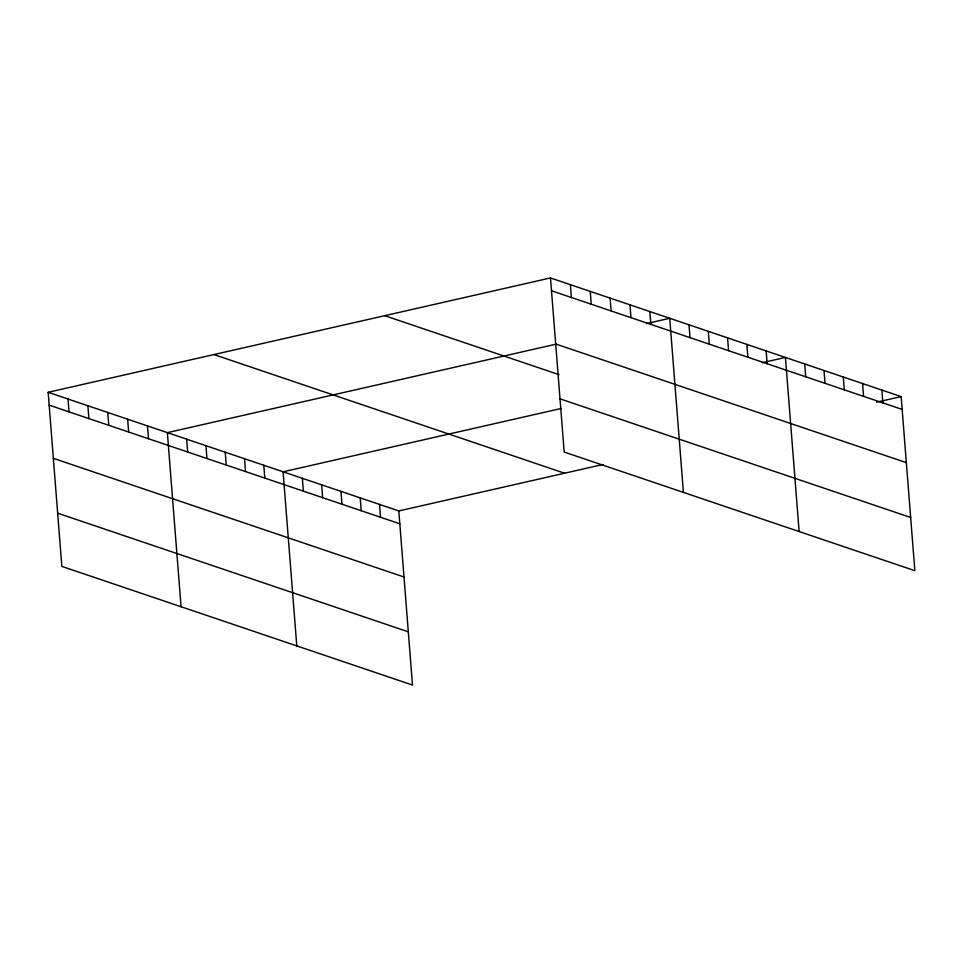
<?xml version="1.0" encoding="UTF-8"?>
<svg xmlns="http://www.w3.org/2000/svg" width="963" height="963" viewBox="0 0 963 963"><rect width="100%" height="100%" fill="white"/><g stroke="black" fill="none" stroke-linecap="round" stroke-linejoin="round"><path stroke-width="1.44" d="M48.15 392.302L398.802 510.944L412.501 685.054L61.849 566.4L48.15 392.302L550.499 277.946L901.151 396.6L914.85 570.698L564.198 452.056L550.499 277.946M555.844 344.212L167.369 432.64L181.068 606.75M646.655 323.544L669.718 318.284L683.417 492.394M561.297 408.456L283.086 471.798L296.785 645.896M762.371 362.69L785.435 357.442L799.134 531.552M398.802 510.944L603.007 464.467M876.643 402.173L901.151 396.6M551.51 290.778L902.162 409.419M555.699 343.996L906.352 462.649M384.731 315.683L559.046 374.667M560.009 398.838L910.661 517.48M213.93 354.565L564.571 473.206M49.161 405.134L399.801 523.776M53.35 458.352L403.991 576.993M57.66 513.183L408.312 631.836M881.867 390.063L882.866 402.895M862.571 383.539L863.582 396.371M843.287 377.014L844.298 389.846M824.003 370.49L825.014 383.322M804.719 363.966L805.73 376.798M766.151 350.917L767.162 363.749M746.867 344.393L747.878 357.225M727.583 337.869L728.582 350.701M708.287 331.344L709.298 344.164M689.002 324.808L690.014 337.64M649.856 311.567L650.856 324.399M629.983 304.838L630.994 317.67M610.109 298.121L611.12 310.953M590.235 291.392L591.246 304.224M570.373 284.675L571.384 297.507M379.506 504.419L380.517 517.251M360.222 497.895L361.233 510.727M340.938 491.371L341.949 504.203M321.654 484.846L322.665 497.678M302.37 478.322L303.381 491.154M263.802 465.261L264.813 478.093M244.518 458.737L245.517 471.569M225.222 452.213L226.233 465.045M205.938 445.688L206.949 458.52M186.653 439.164L187.665 451.996M147.495 425.911L148.507 438.743M127.634 419.194L128.645 432.026M107.76 412.465L108.771 425.297M87.886 405.748L88.897 418.58M68.024 399.019L69.035 411.851"/></g></svg>
